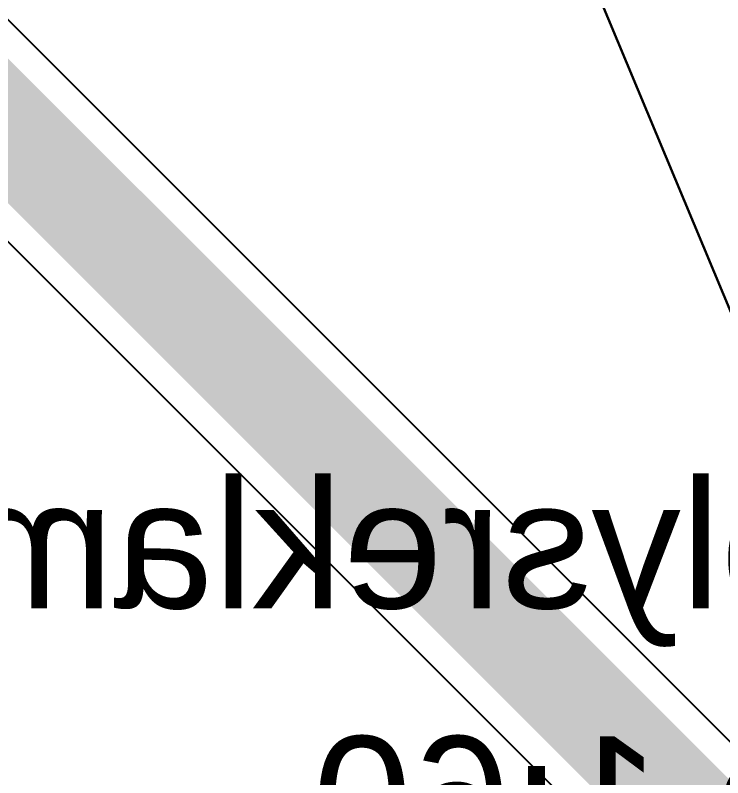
# Model space of a CAD drawing. Header units: inches. Extents: x -5 to 179, y -47 to 8.
# Drawn here: x 135.41 to 140.93, y -17.2 to -11.25 of the extents above; entities that cross this region are included whole.
import ezdxf

# ---------------------------------------------------------------- set-up
doc = ezdxf.new("R2010")
doc.units = ezdxf.units.IN
for name, color, linetype in [('Bottom Layer', 5, 'Continuous'), ('Bottom Overlay', 54, 'Continuous'), ('Top Overlay', 2, 'Continuous'), ('Top Solder', 216, 'Continuous')]:
    doc.layers.add(name, color=color, linetype=linetype)
doc.styles.add('Arial', font='', dxfattribs={"height": 0.2})
doc.styles.get('Arial').set_extended_font_data('Arial')

msp = doc.modelspace()

# ---------------------------------------------------------------- linework, layer by layer
at = {"layer": 'Bottom Layer'}
for p, q in [((145.1576, -21.0924), (130.3226, -6.2574)), ((129.6366, -7.3018), (144.1132, -21.7784))]:
    msp.add_line(p, q, dxfattribs=at)
msp.add_lwpolyline([(129.89, -6.69, 0.8, 0.8, 0), (144.725, -21.525, 0.8, 0.8, 0)], format="xyseb", dxfattribs=at)
at = {"layer": 'Top Overlay'}
msp.add_line((142.6223, -17.4788), (137.0688, -4.1642), dxfattribs=at)
at = {"layer": 'Top Solder'}
msp.add_line((137.0688, -4.1642), (142.6223, -17.4788), dxfattribs=at)

# ---------------------------------------------------------------- texts
at = {"layer": 'Bottom Overlay', "style": 'Arial', "text_generation_flag": 2}
for s, height, p in [('Mikrolysreklamen', 1.000001, (144.325, -15.875)), ('Skala 1:60', 1, (144.325, -17.875))]:
    msp.add_text(s, height=height, rotation=360, dxfattribs=at).set_placement(p)

doc.saveas('drawing.dxf')
